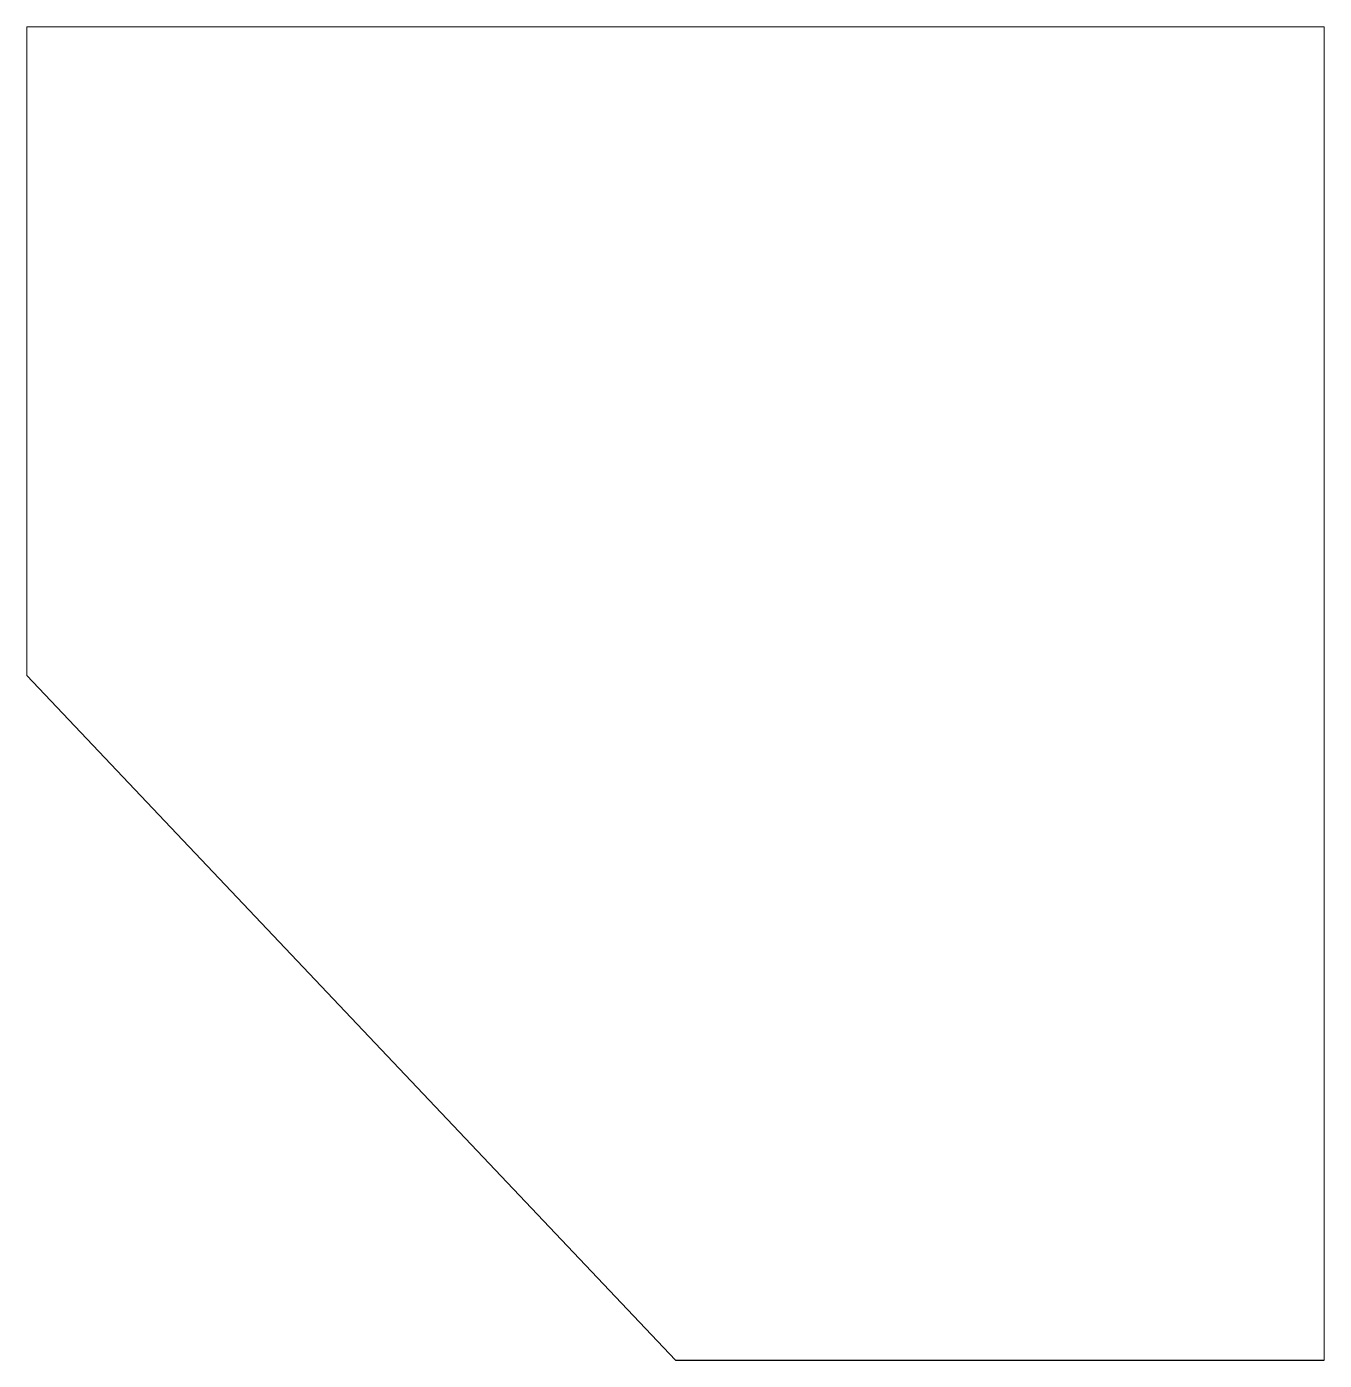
# Model space of a CAD drawing. Extents: x 420 to 444, y -916 to -891.3.
import ezdxf

# ---------------------------------------------------------------- set-up
doc = ezdxf.new("R2010")
doc.units = 0
doc.header["$MEASUREMENT"] = 0
doc.layers.add('layer2', color=6, linetype='Continuous')

msp = doc.modelspace()

# ---------------------------------------------------------------- linework, layer by layer
at = {"layer": 'layer2', "linetype": 'Continuous', "lineweight": 0}
for p, q in [((419.9659, -903.3336), (419.9659, -891.3336)), ((419.9659, -891.3336), (443.9659, -891.3336)), ((443.9659, -916), (443.9659, -891.3336))]:
    msp.add_line(p, q, dxfattribs=at)
at = {"layer": 'layer2'}
for p, q in [((419.9659, -903.3336), (431.9659, -916)), ((431.9659, -916), (443.9659, -916))]:
    msp.add_line(p, q, dxfattribs=at)

doc.saveas('drawing.dxf')
